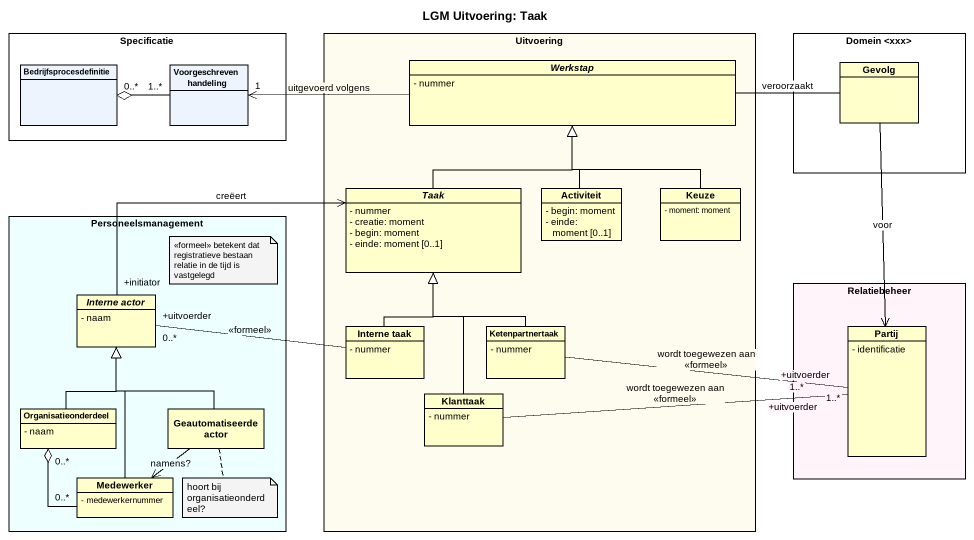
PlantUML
@startuml
title LGM Uitvoering: Taak
hide circle
hide empty members
skinparam classAttributeIconSize 0
rectangle Specificatie {
  class Bedrijfsprocesdefinitie #EEF4FE
  class "Voorgeschreven handeling" as Voorgeschreven_handeling #EEF4FE
}
rectangle Uitvoering #FEFCEE {
  abstract class Werkstap {
    - nummer
  }
  abstract class Taak {
    - nummer
    - creatie: moment
    - begin: moment
    - einde: moment [0..1]
  }
  class Activiteit {
    - begin: moment
    - einde: moment [0..1]
  }
  class Keuze {
    - moment: moment
  }
  class "Interne taak" as Interne_taak {
    - nummer
  }
  class Ketenpartnertaak {
    - nummer
  }
  class Klanttaak {
    - nummer
  }
}
rectangle "Domein <xxx>" as Domein_xxx #FFFFFF {
  class Gevolg
}
rectangle Personeelsmanagement #EDFFFF {
  abstract class "Interne actor" as Interne_actor {
    - naam
  }
  class Organisatieonderdeel {
    - naam
  }
  class "Geautomatiseerde actor" as Geautomatiseerde_actor
  class Medewerker {
    - medewerkernummer
  }
}
rectangle Relatiebeheer #FEF4F9 {
  class Partij {
    - identificatie
  }
}
Voorgeschreven_handeling "1..*" -left-o "0..*" Bedrijfsprocesdefinitie
Werkstap -left-> "1" Voorgeschreven_handeling : uitgevoerd volgens
Werkstap -right- Gevolg : veroorzaakt
Gevolg --> Partij : voor
Taak -up-|> Werkstap
Activiteit -up-|> Werkstap
Keuze -up-|> Werkstap
Interne_actor "+initiator" -right-> Taak : creëert
Interne_taak -up-|> Taak
Interne_taak -left- "+uitvoerder\n0..*" Interne_actor : <<formeel>>
Ketenpartnertaak -up-|> Taak
Ketenpartnertaak -right- "+uitvoerder\n1..*" Partij : wordt toegewezen aan\n<<formeel>>
Organisatieonderdeel -up-|> Interne_actor
Geautomatiseerde_actor -up-|> Interne_actor
Geautomatiseerde_actor --> Medewerker : namens?
Klanttaak -up-|> Taak
Klanttaak -right- "+uitvoerder\n1..*" Partij : wordt toegewezen aan\n<<formeel>>
Medewerker -up-|> Interne_actor
Medewerker "0..*" -up-o "0..*" Organisatieonderdeel
note as N1
  <<formeel>> betekent dat registratieve bestaan relatie in de tijd is vastgelegd
end note
note bottom of Geautomatiseerde_actor : hoort bij organisatieonderdeel?
@enduml
